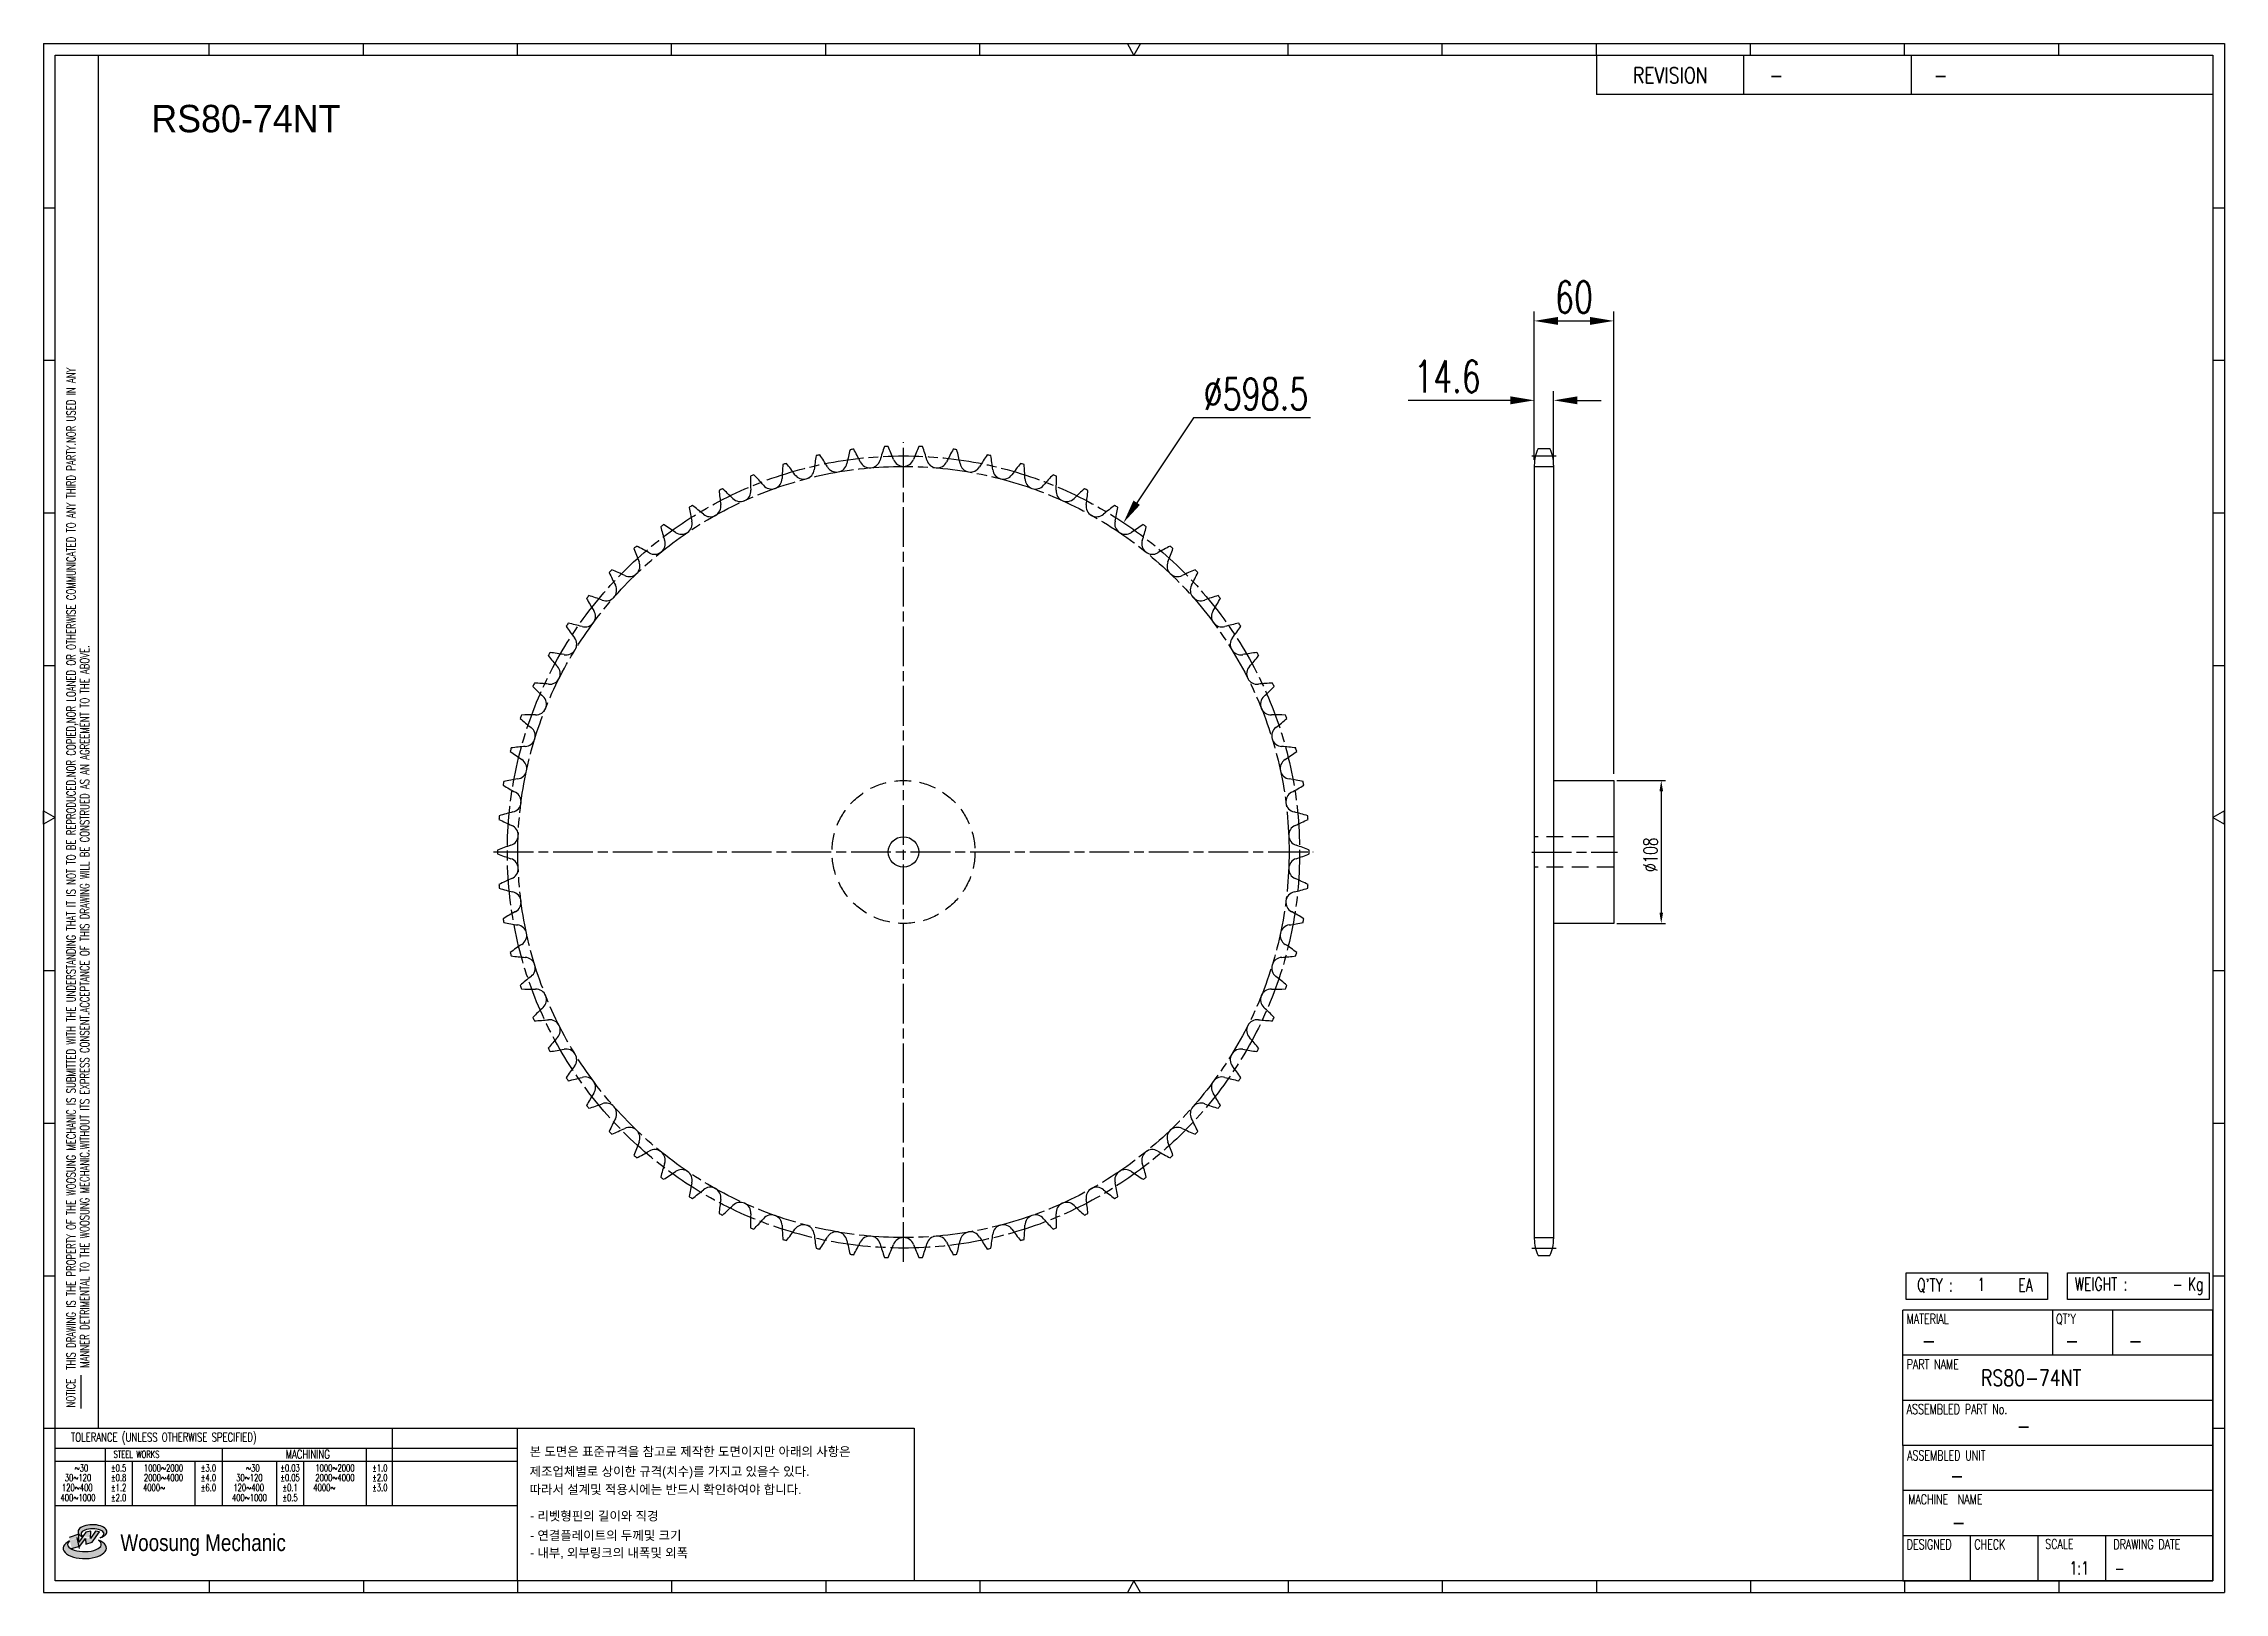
# Model space of a CAD drawing. Header units: millimetres. Extents: x 26814 to 28462, y 33 to 1203.
import ezdxf
from ezdxf.enums import TextEntityAlignment as Align

# ---------------------------------------------------------------- set-up
doc = ezdxf.new("R2010")
doc.units = ezdxf.units.MM
for name, pattern in [('AM_ISO08W050', [18, 12, -1.5, 3, -1.5]), ('AM_ISO08W050x2', [9, 6, -0.75, 1.5, -0.75]), ('HIDDEN', [9.525, 6.35, -3.175])]:
    doc.linetypes.add(name, pattern=pattern)
doc.layers.get('Defpoints').update_dxf_attribs({"color": 80})
doc.layers.add('CL2', color=4, linetype='AM_ISO08W050', lineweight=25)
for name, color, linetype in [('HL', 2, 'HIDDEN'), ('LOGO', 7, 'Continuous'), ('S-DIM', 7, 'Continuous'), ('TITLE', 7, 'Continuous')]:
    doc.layers.add(name, color=color, linetype=linetype)
doc.styles.add('HAN', font='ROMANS.shx', dxfattribs={"width": 0.7, "bigfont": 'whgtxt.shx'})
doc.styles.add('HKD_ST2', font='romans.shx', dxfattribs={"width": 0.7, "height": 4, "bigfont": '@extfont2.shx'})
doc.styles.add('HSG', font='SIMPLEX.shx', dxfattribs={"width": 0.7, "bigfont": 'HSG.shx'})
doc.styles.add('MtXpl_', font='Gulim.ttf')
doc.styles.add('SLDTEXTSTYLE4', font='arial.ttf', dxfattribs={"width": 0.8})
doc.dimstyles.new('APP23', dxfattribs={"dimscale": 4.5, "dimtxt": 2.4, "dimasz": 1.8, "dimexe": 0.7, "dimexo": 0.5, "dimgap": 0.6, "dimtad": 1, "dimtoh": 1, "dimdec": 1, "dimrnd": 0.01, "dimzin": 9, "dimdsep": 46, "dimtxsty": 'HSG', "dimcen": 0, "dimclrd": 1, "dimclre": 1, "dimclrt": 256, "dimazin": 2, "dimtp": 1, "dimtm": 1, "dimtfac": 0.5, "dimtdec": 1, "dimtix": 1, "dimtofl": 0, "dimtmove": 0, "dimatfit": 3, "dimfxl": 0, "dimtvp": 1, "dimtolj": 2, "dimlwd": -1, "dimlwe": -1, "dimarcsym": 0})
doc.dimstyles.new('APP36', dxfattribs={"dimscale": 10, "dimtxt": 2.4, "dimasz": 1.8, "dimexe": 0.7, "dimexo": 0.5, "dimgap": 0.6, "dimtad": 1, "dimtoh": 1, "dimdec": 1, "dimrnd": 0.01, "dimzin": 9, "dimdsep": 46, "dimtxsty": 'HSG', "dimcen": 0, "dimclrd": 1, "dimclre": 1, "dimclrt": 256, "dimazin": 2, "dimtp": 1, "dimtm": 1, "dimtfac": 0.5, "dimtdec": 1, "dimtofl": 0, "dimtmove": 0, "dimatfit": 3, "dimfxl": 0, "dimtvp": 1, "dimtolj": 2, "dimlwd": -1, "dimlwe": -1, "dimarcsym": 0})

# ---------------------------------------------------------------- blocks, each defined once
blk = doc.blocks.new('MASTER')
at = {"layer": 'LOGO'}
h = blk.add_hatch(color=10, dxfattribs=at)
h.paths.add_polyline_path([(1.544, 35.177), (1.554, 34.966), (1.779, 35.034), (2.054, 35.422), (1.908, 35.446), (1.728, 35.167), (1.741, 35.439), (1.547, 35.405), (1.292, 35.041), (1.295, 35.33), (0.943, 35.208), (1.03, 34.8), (1.336, 34.885)])
edge = h.paths.add_edge_path()
edge.add_ellipse((1.795, 35.421), major_axis=(-0.53, 0), ratio=0.487785, start_angle=122.36065, end_angle=403.39574)
edge.add_line((1.411, 35.244), (1.419, 35.261))
edge.add_ellipse((1.798, 35.344), major_axis=(-0.423, 0), ratio=0.444396, start_angle=131.58977, end_angle=386.19408, ccw=False)
edge = h.paths.add_edge_path()
edge.add_ellipse((1.512, 34.815), major_axis=(-0.793, 0), ratio=0.480113, start_angle=314.67633, end_angle=590.85213)
edge.add_ellipse((1.501, 34.958), major_axis=(-0.62, 0), ratio=0.43311, start_angle=331.7024, end_angle=574.42495, ccw=False)
at = {"color": 140}
for p, q in [((0, 90.118), (80.15, 90.118)), ((0, 90.118), (0, 33.191)), ((80.15, 90.118), (80.15, 33.191)), ((57.068, 89.693), (57.068, 88.246)), ((62.47, 89.693), (62.47, 88.246)), ((68.635, 89.693), (68.635, 88.246)), ((79.725, 88.246), (57.068, 88.246)), ((68.449, 43.961), (68.449, 44.936)), ((68.449, 44.936), (73.654, 44.936)), ((73.654, 44.936), (73.654, 43.961)), ((74.39, 43.961), (74.39, 44.936)), ((74.39, 44.936), (79.595, 44.936)), ((79.595, 44.936), (79.595, 43.961)), ((68.336, 38.59), (68.336, 43.563)), ((79.725, 43.563), (68.336, 43.563)), ((73.654, 43.961), (68.449, 43.961)), ((73.827, 43.563), (73.827, 41.905)), ((79.595, 43.961), (74.39, 43.961)), ((76.037, 43.563), (76.037, 41.905)), ((79.725, 38.59), (79.725, 43.563)), ((79.725, 41.905), (68.336, 41.905)), ((79.725, 40.248), (68.336, 40.248)), ((68.336, 38.59), (68.336, 33.616)), ((79.725, 38.59), (68.336, 38.59)), ((79.725, 33.616), (79.725, 38.59)), ((79.725, 36.932), (68.336, 36.932)), ((79.725, 35.274), (68.336, 35.274)), ((70.822, 33.616), (70.822, 35.274)), ((73.309, 33.616), (73.309, 35.274)), ((75.796, 33.616), (75.796, 35.274)), ((0, 33.191), (80.15, 33.191)), ((68.336, 33.616), (79.725, 33.616))]:
    blk.add_line(p, q, dxfattribs=at)
for p, q in [((6.089, 89.693), (6.089, 90.118)), ((11.753, 89.693), (11.753, 90.118)), ((17.418, 89.693), (17.418, 90.118)), ((23.082, 89.693), (23.082, 90.118)), ((28.746, 89.693), (28.746, 90.118)), ((34.411, 89.693), (34.411, 90.118)), ((45.739, 89.693), (45.739, 90.118)), ((51.404, 89.693), (51.404, 90.118)), ((57.068, 89.693), (57.068, 90.118)), ((62.732, 89.693), (62.732, 90.118)), ((68.397, 89.693), (68.397, 90.118)), ((74.061, 89.693), (74.061, 90.118)), ((0, 84.085), (0.425, 84.085)), ((79.725, 84.085), (80.15, 84.085)), ((0, 78.478), (0.425, 78.478)), ((79.725, 78.478), (80.15, 78.478)), ((0, 72.87), (0.425, 72.87)), ((79.725, 72.87), (80.15, 72.87)), ((0, 67.262), (0.425, 67.262)), ((79.725, 67.262), (80.15, 67.262)), ((0, 56.047), (0.425, 56.047)), ((79.725, 56.047), (80.15, 56.047)), ((0, 50.439), (0.425, 50.439)), ((79.725, 50.439), (80.15, 50.439)), ((0, 44.832), (0.425, 44.832)), ((79.725, 44.832), (80.15, 44.832)), ((1.377, 39.947), (1.377, 41.174)), ((0, 39.224), (0.425, 39.224)), ((79.725, 39.224), (80.15, 39.224)), ((6.089, 33.616), (6.089, 33.191)), ((11.753, 33.616), (11.753, 33.191)), ((17.418, 33.616), (17.418, 33.191)), ((23.082, 33.616), (23.082, 33.191)), ((28.746, 33.616), (28.746, 33.191)), ((34.411, 33.616), (34.411, 33.191)), ((45.739, 33.616), (45.739, 33.191)), ((51.404, 33.616), (51.404, 33.191)), ((57.068, 33.616), (57.068, 33.191)), ((62.732, 33.616), (62.732, 33.191)), ((68.397, 33.616), (68.397, 33.191)), ((74.061, 33.616), (74.061, 33.191))]:
    blk.add_line(p, q)
at = {"color": 2}
for p, q in [((2.017, 39.224), (2.017, 89.693)), ((0.425, 39.224), (17.418, 39.224)), ((0.425, 38.487), (17.418, 38.487)), ((2.257, 38.487), (2.257, 36.382)), ((6.557, 38.5), (6.557, 36.382)), ((11.857, 38.487), (11.857, 36.382)), ((12.816, 39.224), (12.816, 36.382)), ((17.418, 33.616), (17.418, 39.224)), ((0.425, 38.012), (17.418, 38.012)), ((3.257, 38.012), (3.257, 36.382)), ((5.557, 38.012), (5.557, 36.382)), ((8.557, 38.012), (8.557, 36.382)), ((9.557, 38.026), (9.557, 36.382)), ((0.425, 36.382), (17.418, 36.382))]:
    blk.add_line(p, q, dxfattribs=at)
for points in [[(40.075, 89.693), (39.83, 90.118), (40.32, 90.118)], [(0.425, 61.679), (0, 61.433), (0, 61.924)], [(79.725, 61.679), (80.15, 61.433), (80.15, 61.924)], [(40.075, 33.616), (39.83, 33.191), (40.32, 33.191)]]:
    blk.add_lwpolyline(points, close=True)
at = {"color": 140}
blk.add_lwpolyline([(0.425, 89.693), (79.725, 89.693), (79.725, 33.616), (0.425, 33.616)], close=True, dxfattribs=at)
at = {"layer": 'LOGO'}
for p, q in [((1.295, 35.33), (0.943, 35.208)), ((1.547, 35.405), (1.292, 35.041)), ((1.292, 35.041), (1.295, 35.33)), ((1.741, 35.439), (1.547, 35.405)), ((1.908, 35.446), (1.728, 35.167)), ((1.728, 35.167), (1.741, 35.439)), ((1.779, 35.034), (2.054, 35.422)), ((2.054, 35.422), (1.908, 35.446)), ((1.03, 34.8), (1.336, 34.885)), ((1.224, 35.208), (1.311, 34.8)), ((1.224, 35.208), (1.224, 35.208)), ((1.336, 34.885), (1.544, 35.177)), ((1.419, 35.261), (1.411, 35.244)), ((1.544, 35.177), (1.554, 34.966)), ((1.554, 34.966), (1.779, 35.034))]:
    blk.add_line(p, q, dxfattribs=at)
for centre, major_axis, ratio, start_param, end_param in [((1.795, 35.421), (-0.53, 0), 0.487785, 2.135596, 7.040584), ((1.798, 35.344), (-0.423, 0), 0.444396, 2.296675, 6.740358), ((1.512, 34.815), (-0.793, 0), 0.480113, 5.492138, 10.312315), ((1.501, 34.958), (-0.62, 0), 0.43311, 5.789299, 10.025607)]:
    blk.add_ellipse(centre, major_axis=major_axis, ratio=ratio, start_param=start_param, end_param=end_param, dxfattribs=at)
for s, height, style, width, p in [('REVISION', 0.5806, 'HAN', 0.8, (58.415, 88.664)), ('-', 0.581, 'HAN', 0.8, (63.426, 88.664)), ('-', 0.581, 'HAN', 0.8, (69.468, 88.664)), ("Q'TY : ", 0.4746, 'HKD_ST2', 0.7, (68.857, 44.253)), ('1', 0.475, 'HKD_ST2', 0.7, (71.071, 44.275)), ('EA', 0.4746, 'HKD_ST2', 0.7, (72.578, 44.253)), ('WEIGHT : ', 0.4746, 'HKD_ST2', 0.7, (74.65, 44.286)), ('Kg', 0.4746, 'HKD_ST2', 0.7, (78.807, 44.286)), ('-', 0.581, 'HAN', 0.8, (69.029, 42.157)), ('-', 0.581, 'HAN', 0.8, (74.289, 42.157)), ('-', 0.581, 'HAN', 0.8, (76.623, 42.157)), ('-', 0.581, 'HAN', 0.8, (72.515, 39.013)), ('-', 0.581, 'HAN', 0.8, (70.067, 37.189)), ('-', 0.581, 'HAN', 0.8, (70.126, 35.48)), ('1:1', 0.4746, 'HKD_ST2', 0.7, (74.458, 33.848)), ('-', 0.475, 'HKD_ST2', 0.7, (76.112, 33.837))]:
    blk.add_text(s, height=height, dxfattribs=dict(style=style, width=width)).set_placement(p)
at = {"color": 6, "style": 'HKD_ST2', "width": 0.7}
for s, p in [(' THIS DRAWING IS THE PROPERTY OF THE WOOSUNG MECHANIC IS SUBMITTED WITH THE UNDERSTANDING THAT IT IS NOT TO BE REPRODUCED.NOR COPIED,NOR LOANED OR OTHERWISE COMMUNICATED TO ANY THIRD PARTY.NOR USED IN ANY', (1.173, 41.217)), ('MANNER DETRIMENTAL TO THE WOOSUNG MECHANIC.WITHOUT ITS EXPRESS CONSENT.ACCEPTANCE OF THIS DRAWING WILL BE CONSTRUED AS AN AGREEMENT TO THE ABOVE.', (1.672, 41.447))]:
    blk.add_text(s, height=0.326266, rotation=90, dxfattribs=at).set_placement(p)
at = {"style": 'HKD_ST2', "width": 0.7}
blk.add_text('-', height=0.475, dxfattribs=at).set_placement((78.613, 44.286), align=Align.RIGHT)
at = {"color": 254, "style": 'HKD_ST2', "width": 0.7}
for s, height, p in [('MATERIAL', 0.3651, (68.474, 43.425)), ("QT'Y", 0.3651, (73.965, 43.425)), ('PART NAME', 0.3651, (68.474, 41.756)), ('ASSEMBLED PART No.', 0.36511, (68.474, 40.109)), ('ASSEMBLED UNIT', 0.36511, (68.49, 38.408)), ('MACHINE  NAME', 0.36511, (68.532, 36.794)), ('DESIGNED', 0.3651, (68.474, 35.136)), ('CHECK', 0.3651, (70.961, 35.136)), ('SCALE', 0.3651, (73.566, 35.153)), ('DRAWING DATE', 0.36511, (76.071, 35.141))]:
    blk.add_text(s, height=height, dxfattribs=at).set_placement(p, align=Align.TOP_LEFT)
at = {"style": 'HKD_ST2', "width": 0.7}
blk.add_text('NOTICE', height=0.3263, rotation=90, dxfattribs=at).set_placement((1.163, 39.988))
blk.add_text('TOLERANCE (UNLESS OTHERWISE SPECIFIED)', height=0.32627, dxfattribs=at).set_placement((4.417, 38.896), align=Align.MIDDLE_CENTER)
at = {"color": 4, "style": 'HKD_ST2', "width": 0.7}
for s, height, p in [('%%12630', 0.261, (1.389, 37.762)), ('1000%%1262000', 0.26101, (4.407, 37.762)), ('%%12630', 0.261, (7.689, 37.762)), ('1000%%1262000', 0.26101, (10.707, 37.762)), ('120%%126400', 0.26101, (1.237, 37.045)), ('30%%126120', 0.261, (1.263, 37.411)), ('4000%%126', 0.261, (4.061, 37.045)), ('2000%%1264000', 0.26101, (4.407, 37.411)), ('120%%126400', 0.26101, (7.537, 37.045)), ('30%%126120', 0.261, (7.563, 37.411)), ('4000%%126', 0.261, (10.321, 37.045)), ('2000%%1264000', 0.26101, (10.707, 37.411)), ('400%%1261000', 0.26101, (1.263, 36.67)), ('400%%1261000', 0.26101, (7.563, 36.67))]:
    blk.add_text(s, height=height, dxfattribs=at).set_placement(p, align=Align.MIDDLE_CENTER)
for s, height, p in [('%%P0.5', 0.261, (2.757, 37.762)), ('STEEL WORKS', 0.26101, (3.416, 38.268)), ('%%P3.0', 0.261, (6.057, 37.762)), ('%%P0.03', 0.261, (9.057, 37.762)), ('MACHINING', 0.3263, (9.707, 38.27)), ('%%P1.0', 0.261, (12.357, 37.762)), ('%%P0.8', 0.261, (2.757, 37.411)), ('%%P1.2', 0.261, (2.757, 37.045)), ('%%P4.0', 0.261, (6.057, 37.411)), ('%%P6.0', 0.261, (6.057, 37.045)), ('%%P0.05', 0.261, (9.057, 37.411)), ('%%P0.1', 0.261, (9.057, 37.045)), ('%%P2.0', 0.261, (12.357, 37.411)), ('%%P3.0', 0.261, (12.357, 37.045)), ('%%P2.0', 0.261, (2.757, 36.67)), ('%%P0.5', 0.261, (9.057, 36.67))]:
    blk.add_text(s, height=height, dxfattribs=at).set_placement(p, align=Align.MIDDLE)
at = {"color": 1, "style": 'SLDTEXTSTYLE4', "width": 0.8}
blk.add_text('Woosung Mechanic', height=0.61957, dxfattribs=at).set_placement((2.822, 34.711))
blk = doc.blocks.new('*D3')
at = {"layer": 'Defpoints', "color": 0, "transparency": 16777216}
for p in [(27954.9, 933.2), (27940.3, 883.3), (27954.9, 883.3)]:
    blk.add_point(p, dxfattribs=at)
at = {"layer": 'S-DIM', "color": 1, "transparency": 16777216}
for p, q in [((27940.3, 888.3), (27940.3, 940.2)), ((27954.9, 888.3), (27954.9, 940.2)), ((27922.3, 933.2), (27845.1, 933.2)), ((27972.9, 933.2), (27990.9, 933.2))]:
    blk.add_line(p, q, dxfattribs=at)
for points in [[(27922.3, 936.2), (27922.3, 930.2), (27940.3, 933.2)], [(27972.9, 936.2), (27972.9, 930.2), (27954.9, 933.2)]]:
    blk.add_solid(points, dxfattribs=at)
at = {"layer": 'S-DIM', "transparency": 16777216, "insert": (27874.7, 951.2), "char_height": 24, "attachment_point": 5, "style": 'HSG'}
blk.add_mtext('\\A2;14.6', dxfattribs=at)
blk = doc.blocks.new('*D4')
at = {"layer": 'Defpoints', "color": 0, "transparency": 16777216}
for p in [(28000.3, 993.2), (27940.3, 883.3), (28000.3, 646)]:
    blk.add_point(p, dxfattribs=at)
at = {"layer": 'S-DIM', "color": 1, "transparency": 16777216}
for p, q in [((27940.3, 888.3), (27940.3, 1000.2)), ((27958.3, 993.2), (27982.3, 993.2)), ((28000.3, 651), (28000.3, 1000.2))]:
    blk.add_line(p, q, dxfattribs=at)
for points in [[(27958.3, 996.2), (27958.3, 990.2), (27940.3, 993.2)], [(27982.3, 996.2), (27982.3, 990.2), (28000.3, 993.2)]]:
    blk.add_solid(points, dxfattribs=at)
at = {"layer": 'S-DIM', "transparency": 16777216, "insert": (27970.3, 1011.2), "char_height": 24, "attachment_point": 5, "style": 'HSG'}
blk.add_mtext('\\A2;60', dxfattribs=at)
blk = doc.blocks.new('*D5')
at = {"layer": 'Defpoints', "color": 0, "transparency": 16777216}
for p in [(27630, 840.8), (27297.6, 343.2)]:
    blk.add_point(p, dxfattribs=at)
at = {"layer": 'S-DIM', "color": 1, "transparency": 16777216}
for p, q in [((27682.8, 920), (27640, 855.8)), ((27771.2, 920), (27682.8, 920))]:
    blk.add_line(p, q, dxfattribs=at)
blk.add_solid([(27637.5, 857.5), (27642.4, 854.2), (27630, 840.8)], dxfattribs=at)
at = {"layer": 'S-DIM', "transparency": 16777216, "insert": (27730, 938), "char_height": 24, "attachment_point": 5, "style": 'HSG'}
blk.add_mtext('\\A2;∅598.5', dxfattribs=at)
blk = doc.blocks.new('*D2')
at = {"layer": 'Defpoints', "color": 0, "transparency": 16777216}
for p in [(28000.3, 646), (28000.3, 538), (28036.2, 538)]:
    blk.add_point(p, dxfattribs=at)
at = {"layer": 'S-DIM', "color": 1, "transparency": 16777216}
for p, q in [((28002.6, 646), (28039.4, 646)), ((28036.2, 637.9), (28036.2, 546.1)), ((28002.6, 538), (28039.4, 538))]:
    blk.add_line(p, q, dxfattribs=at)
for points in [[(28034.9, 637.9), (28037.6, 637.9), (28036.2, 646)], [(28034.9, 546.1), (28037.6, 546.1), (28036.2, 538)]]:
    blk.add_solid(points, dxfattribs=at)
at = {"layer": 'S-DIM', "transparency": 16777216, "insert": (28028.1, 589.9), "char_height": 10.8, "attachment_point": 5, "rotation": 90, "style": 'HSG'}
blk.add_mtext('\\A2;%%c108', dxfattribs=at)

msp = doc.modelspace()

# ---------------------------------------------------------------- linework, layer by layer
for p, q in [((27943.14, 896.85), (27952.14, 896.85)), ((27940.34, 884.15), (27940.34, 299.77)), ((27954.94, 884.15), (27954.94, 299.77)), ((27954.94, 645.96), (28000.34, 645.96)), ((28000.34, 645.96), (28000.34, 537.96)), ((28000.34, 537.96), (27954.94, 537.96)), ((27943.14, 287.07), (27952.14, 287.07))]:
    msp.add_line(p, q)
at = {"color": 140}
msp.add_lwpolyline([(27172.21, 156.61), (27471.89, 156.61), (27471.89, 41.35), (27172.21, 41.35)], close=True, dxfattribs=at)
msp.add_circle((27463.77, 592), 11.5)
for centre, radius, start, end in [((27540.35, 865.65), 144.83, 169.75102, 173.98649), ((27463.77, 592), 306.59, 101.90579, 102.41853), ((27281.27, 809.81), 144.83, 30.33784, 34.57331), ((27563.28, 858.17), 144.83, 164.88615, 169.12162), ((27463.77, 592), 306.59, 97.04092, 97.55367), ((27300.4, 824.5), 144.83, 25.47297, 29.70844), ((27585.5, 848.77), 144.83, 160.02129, 164.25676), ((27463.77, 592), 306.59, 92.17606, 92.6888), ((27320.7, 837.52), 144.83, 20.60811, 24.84358), ((27606.83, 837.52), 144.83, 155.15642, 159.39189), ((27463.77, 592), 306.59, 87.3112, 87.82394), ((27342.04, 848.77), 144.83, 15.74324, 19.97871), ((27627.14, 824.5), 144.83, 150.29156, 154.52703), ((27463.77, 592), 306.59, 82.44633, 82.95908), ((27364.26, 858.17), 144.83, 10.87838, 15.11385), ((27646.27, 809.81), 144.83, 145.42669, 149.66216), ((27463.77, 592), 306.59, 77.58147, 78.09421), ((27387.19, 865.65), 144.83, 6.01351, 10.24898), ((27970.54, 884.15), 30.2, 155.13196, 180), ((27924.74, 884.15), 30.2, 0, 24.86804), ((27463.77, 592), 306.59, 111.63552, 112.14826), ((27493, 874.65), 144.83, 179.48075, 183.71622), ((27247.08, 775.83), 144.83, 40.06757, 44.30304), ((27364.05, 874.22), 8.02, 220.06757, 358.85135), ((27516.87, 871.16), 144.83, 174.61588, 178.85135), ((27463.77, 592), 306.59, 106.77065, 107.2834), ((27263.46, 793.55), 144.83, 35.2027, 39.43817), ((27388.35, 881.66), 8.02, 215.2027, 353.98649), ((27413.18, 887.01), 8.02, 210.33784, 349.12162), ((27438.39, 890.24), 8.02, 205.47297, 344.25676), ((27463.77, 891.32), 8.02, 200.60811, 339.39189), ((27489.15, 890.24), 8.02, 195.74324, 334.52703), ((27514.35, 887.01), 8.02, 190.87838, 329.66216), ((27539.19, 881.66), 8.02, 186.01351, 324.7973), ((27664.08, 793.55), 144.83, 140.56183, 144.7973), ((27463.77, 592), 306.59, 72.7166, 73.22935), ((27410.67, 871.16), 144.83, 1.14865, 5.38412), ((27563.48, 874.22), 8.02, 181.14865, 319.93243), ((27680.45, 775.83), 144.83, 135.69696, 139.93243), ((27463.77, 592), 306.59, 67.85174, 68.36448), ((27434.53, 874.65), 144.83, 356.28378, 0.51925), ((27463.77, 592), 306.59, 116.50038, 117.01313), ((27468.93, 876.11), 144.83, 184.34561, 188.58108), ((27232.27, 756.8), 144.83, 44.93243, 49.1679), ((27340.48, 864.75), 8.02, 224.93243, 3.71622), ((27587.06, 864.75), 8.02, 176.28378, 315.06757), ((27695.26, 756.8), 144.83, 130.8321, 135.06757), ((27463.77, 592), 306.59, 62.98687, 63.49962), ((27458.61, 876.11), 144.83, 351.41892, 355.65439), ((27296.16, 839.99), 8.02, 234.66216, 13.44595), ((27463.77, 592), 306.59, 121.36525, 121.87799), ((27444.81, 875.53), 144.83, 189.21048, 193.44595), ((27219.13, 736.57), 144.83, 49.7973, 54.03276), ((27317.79, 853.31), 8.02, 229.7973, 8.58108), ((27609.74, 853.31), 8.02, 171.41892, 310.2027), ((27708.4, 736.57), 144.83, 125.96724, 130.2027), ((27463.77, 592), 306.59, 58.12201, 58.63475), ((27631.38, 839.99), 8.02, 166.55405, 305.33784), ((27482.72, 875.53), 144.83, 346.55405, 350.78952), ((27275.73, 824.88), 8.02, 239.52703, 18.31081), ((27463.77, 592), 306.59, 126.23011, 126.74286), ((27420.84, 872.9), 144.83, 194.07534, 198.31081), ((27207.75, 715.3), 144.83, 54.66216, 58.89763), ((27719.78, 715.3), 144.83, 121.10237, 125.33784), ((27651.81, 824.88), 8.02, 161.68919, 300.47297), ((27506.7, 872.9), 144.83, 341.68919, 345.92466), ((27463.77, 592), 306.59, 53.25714, 53.76989), ((27256.66, 808.09), 8.02, 244.39189, 23.17568), ((27463.77, 592), 306.59, 131.09498, 131.60772), ((27397.17, 868.25), 144.83, 198.94021, 203.17568), ((27198.22, 693.15), 144.83, 59.52703, 63.76249), ((27729.32, 693.15), 144.83, 116.23751, 120.47297), ((27670.88, 808.09), 8.02, 156.82432, 295.60811), ((27530.37, 868.25), 144.83, 336.82432, 341.05979), ((27463.77, 592), 306.59, 48.39228, 48.90502), ((27239.08, 789.75), 8.02, 249.25676, 28.04054), ((27463.77, 592), 306.59, 135.95984, 136.47259), ((27373.98, 861.6), 144.83, 203.80507, 208.04054), ((27190.6, 670.26), 144.83, 64.39189, 68.62736), ((27736.94, 670.26), 144.83, 111.37264, 115.60811), ((27688.46, 789.75), 8.02, 151.95946, 290.74324), ((27553.55, 861.6), 144.83, 331.95946, 336.19493), ((27463.77, 592), 306.59, 43.52741, 44.04016), ((27223.12, 769.98), 8.02, 254.12162, 32.90541), ((27463.77, 592), 306.59, 140.82471, 141.33745), ((27351.44, 853.02), 144.83, 208.66994, 212.90541), ((27184.95, 646.81), 144.83, 69.25676, 73.49222), ((27742.59, 646.81), 144.83, 106.50778, 110.74324), ((27704.42, 769.98), 8.02, 147.09459, 285.87838), ((27576.1, 853.02), 144.83, 327.09459, 331.33006), ((27463.77, 592), 306.59, 38.66255, 39.17529), ((27463.77, 592), 306.59, 145.68957, 146.20232), ((27329.71, 842.55), 144.83, 213.5348, 217.77027), ((27181.3, 622.97), 144.83, 74.12162, 78.35709), ((27746.24, 622.97), 144.83, 101.64291, 105.87838), ((27597.83, 842.55), 144.83, 322.22973, 326.4652), ((27463.77, 592), 306.59, 33.79768, 34.31043), ((27463.77, 592), 306.59, 150.55444, 151.06718), ((27179.69, 598.9), 144.83, 78.98649, 83.22195), ((27208.89, 748.93), 8.02, 258.98649, 37.77027), ((27718.65, 748.93), 8.02, 142.22973, 281.01351), ((27747.85, 598.9), 144.83, 96.77805, 101.01351), ((27463.77, 592), 306.59, 28.93282, 29.44556), ((27308.95, 830.28), 144.83, 218.39967, 222.63514), ((27196.5, 726.75), 8.02, 263.85135, 42.63514), ((27731.04, 726.75), 8.02, 137.36486, 276.14865), ((27618.59, 830.28), 144.83, 317.36486, 321.60033), ((27463.77, 592), 306.59, 155.4193, 155.93205), ((27289.3, 816.29), 144.83, 223.26453, 227.5), ((27180.13, 574.79), 144.83, 83.85135, 88.08682), ((27186.04, 703.6), 8.02, 268.71622, 47.5), ((27747.41, 574.79), 144.83, 91.91318, 96.14865), ((27741.5, 703.6), 8.02, 132.5, 271.28378), ((27638.24, 816.29), 144.83, 312.5, 316.73547), ((27463.77, 592), 306.59, 24.06795, 24.5807), ((27463.77, 592), 306.59, 160.28417, 160.79691), ((27270.9, 800.69), 144.83, 228.1294, 232.36486), ((27182.61, 550.8), 144.83, 88.71622, 92.95168), ((27744.93, 550.8), 144.83, 87.04832, 91.28378), ((27656.63, 800.69), 144.83, 307.63514, 311.8706), ((27463.77, 592), 306.59, 19.20309, 19.71583), ((27177.57, 679.65), 8.02, 273.58108, 52.36486), ((27749.97, 679.65), 8.02, 127.63514, 266.41892), ((27463.77, 592), 306.59, 165.14903, 165.66178), ((27253.9, 783.58), 144.83, 232.99426, 237.22973), ((27187.12, 527.1), 144.83, 93.58108, 97.81655), ((27171.17, 655.06), 8.02, 278.44595, 57.22973), ((27756.37, 655.06), 8.02, 122.77027, 261.55405), ((27740.42, 527.1), 144.83, 82.18345, 86.41892), ((27673.64, 783.58), 144.83, 302.77027, 307.00574), ((27463.77, 592), 306.59, 14.33822, 14.85097), ((27463.77, 592), 306.59, 170.0139, 170.52664), ((27193.62, 503.87), 144.83, 98.44595, 102.68141), ((27733.92, 503.87), 144.83, 77.31859, 81.55405), ((27463.77, 592), 306.59, 9.47336, 9.9861), ((27238.41, 765.09), 144.83, 237.85913, 242.09459), ((27166.88, 630.02), 8.02, 283.31081, 62.09459), ((27760.66, 630.02), 8.02, 117.90541, 256.68919), ((27689.13, 765.09), 144.83, 297.90541, 302.14087), ((27463.77, 592), 306.59, 174.87876, 175.39151), ((27224.54, 745.36), 144.83, 242.72399, 246.95946), ((27202.07, 481.28), 144.83, 103.31081, 107.54628), ((27164.72, 604.7), 8.02, 288.17568, 66.95946), ((27762.82, 604.7), 8.02, 113.04054, 251.82432), ((27725.47, 481.28), 144.83, 72.45372, 76.68919), ((27703, 745.36), 144.83, 293.04054, 297.27601), ((27463.77, 592), 306.59, 4.60849, 5.12124), ((27212.4, 459.48), 144.83, 108.17568, 112.41114), ((27463.77, 592), 306.59, 179.74363, 180.25637), ((27715.14, 459.48), 144.83, 67.58886, 71.82432), ((27463.77, 592), 306.59, 359.74363, 0.25637), ((27212.4, 724.52), 144.83, 247.58886, 251.82432), ((27164.72, 579.3), 8.02, 293.04054, 71.82432), ((27762.82, 579.3), 8.02, 108.17568, 246.95946), ((27715.14, 724.52), 144.83, 288.17568, 292.41114), ((27224.54, 438.64), 144.83, 113.04054, 117.27601), ((27463.77, 592), 306.59, 184.60849, 185.12124), ((27202.07, 702.72), 144.83, 252.45372, 256.68919), ((27166.88, 553.98), 8.02, 297.90541, 76.68919), ((27760.66, 553.98), 8.02, 103.31081, 242.09459), ((27725.47, 702.72), 144.83, 283.31081, 287.54628), ((27703, 438.64), 144.83, 62.72399, 66.95946), ((27463.77, 592), 306.59, 354.87876, 355.39151), ((27238.41, 418.91), 144.83, 117.90541, 122.14087), ((27689.13, 418.91), 144.83, 57.85913, 62.09459), ((27463.77, 592), 306.59, 189.47336, 189.9861), ((27193.62, 680.13), 144.83, 257.31859, 261.55405), ((27171.17, 528.94), 8.02, 302.77027, 81.55405), ((27756.37, 528.94), 8.02, 98.44595, 237.22973), ((27733.92, 680.13), 144.83, 278.44595, 282.68141), ((27463.77, 592), 306.59, 350.0139, 350.52664), ((27253.9, 400.42), 144.83, 122.77027, 127.00574), ((27463.77, 592), 306.59, 194.33822, 194.85097), ((27187.12, 656.9), 144.83, 262.18345, 266.41892), ((27177.57, 504.35), 8.02, 307.63514, 86.41892), ((27749.97, 504.35), 8.02, 93.58108, 232.36486), ((27740.42, 656.9), 144.83, 273.58108, 277.81655), ((27673.64, 400.42), 144.83, 52.99426, 57.22973), ((27463.77, 592), 306.59, 345.14903, 345.66178), ((27270.9, 383.31), 144.83, 127.63514, 131.8706), ((27656.63, 383.31), 144.83, 48.1294, 52.36486), ((27463.77, 592), 306.59, 199.20309, 199.71583), ((27182.61, 633.2), 144.83, 267.04832, 271.28378), ((27186.04, 480.4), 8.02, 312.5, 91.28378), ((27741.5, 480.4), 8.02, 88.71622, 227.5), ((27744.93, 633.2), 144.83, 268.71622, 272.95168), ((27463.77, 592), 306.59, 340.28417, 340.79691), ((27289.3, 367.71), 144.83, 132.5, 136.73547), ((27463.77, 592), 306.59, 204.06795, 204.5807), ((27180.13, 609.21), 144.83, 271.91318, 276.14865), ((27196.5, 457.25), 8.02, 317.36486, 96.14865), ((27731.04, 457.25), 8.02, 83.85135, 222.63514), ((27747.41, 609.21), 144.83, 263.85135, 268.08682), ((27638.24, 367.71), 144.83, 43.26453, 47.5), ((27463.77, 592), 306.59, 335.4193, 335.93205), ((27308.95, 353.72), 144.83, 137.36486, 141.60033), ((27618.59, 353.72), 144.83, 38.39967, 42.63514), ((27463.77, 592), 306.59, 208.93282, 209.44556), ((27179.69, 585.1), 144.83, 276.77805, 281.01351), ((27208.89, 435.07), 8.02, 322.22973, 101.01351), ((27329.71, 341.45), 144.83, 142.22973, 146.4652), ((27718.65, 435.07), 8.02, 78.98649, 217.77027), ((27597.83, 341.45), 144.83, 33.5348, 37.77027), ((27747.85, 585.1), 144.83, 258.98649, 263.22195), ((27463.77, 592), 306.59, 330.55444, 331.06718), ((27463.77, 592), 306.59, 213.79768, 214.31043), ((27181.3, 561.03), 144.83, 281.64291, 285.87838), ((27223.12, 414.02), 8.02, 327.09459, 105.87838), ((27704.42, 414.02), 8.02, 74.12162, 212.90541), ((27746.24, 561.03), 144.83, 254.12162, 258.35709), ((27463.77, 592), 306.59, 325.68957, 326.20232), ((27351.44, 330.98), 144.83, 147.09459, 151.33006), ((27463.77, 592), 306.59, 218.66255, 219.17529), ((27184.95, 537.19), 144.83, 286.50778, 290.74324), ((27239.08, 394.25), 8.02, 331.95946, 110.74324), ((27688.46, 394.25), 8.02, 69.25676, 208.04054), ((27742.59, 537.19), 144.83, 249.25676, 253.49222), ((27576.1, 330.98), 144.83, 28.66994, 32.90541), ((27463.77, 592), 306.59, 320.82471, 321.33745), ((27373.98, 322.4), 144.83, 151.95946, 156.19493), ((27463.77, 592), 306.59, 223.52741, 224.04016), ((27190.6, 513.74), 144.83, 291.37264, 295.60811), ((27256.66, 375.91), 8.02, 336.82432, 115.60811), ((27670.88, 375.91), 8.02, 64.39189, 203.17568), ((27736.94, 513.74), 144.83, 244.39189, 248.62736), ((27553.55, 322.4), 144.83, 23.80507, 28.04054), ((27463.77, 592), 306.59, 315.95984, 316.47259), ((27397.17, 315.75), 144.83, 156.82432, 161.05979), ((27463.77, 592), 306.59, 228.39228, 228.90502), ((27198.22, 490.85), 144.83, 296.23751, 300.47297), ((27275.73, 359.12), 8.02, 341.68919, 120.47297), ((27651.81, 359.12), 8.02, 59.52703, 198.31081), ((27729.32, 490.85), 144.83, 239.52703, 243.76249), ((27530.37, 315.75), 144.83, 18.94021, 23.17568), ((27463.77, 592), 306.59, 311.09498, 311.60772), ((27420.84, 311.1), 144.83, 161.68919, 165.92466), ((27463.77, 592), 306.59, 233.25714, 233.76989), ((27207.75, 468.7), 144.83, 301.10237, 305.33784), ((27296.16, 344.01), 8.02, 346.55405, 125.33784), ((27631.38, 344.01), 8.02, 54.66216, 193.44595), ((27719.78, 468.7), 144.83, 234.66216, 238.89763), ((27506.7, 311.1), 144.83, 14.07534, 18.31081), ((27463.77, 592), 306.59, 306.23011, 306.74286), ((27444.81, 308.47), 144.83, 166.55405, 170.78952), ((27463.77, 592), 306.59, 238.12201, 238.63475), ((27219.13, 447.43), 144.83, 305.96724, 310.2027), ((27317.79, 330.69), 8.02, 351.41892, 130.2027), ((27468.93, 307.89), 144.83, 171.41892, 175.65439), ((27609.74, 330.69), 8.02, 49.7973, 188.58108), ((27458.61, 307.89), 144.83, 4.34561, 8.58108), ((27708.4, 447.43), 144.83, 229.7973, 234.03276), ((27463.77, 592), 306.59, 301.36525, 301.87799), ((27482.72, 308.47), 144.83, 9.21048, 13.44595), ((27463.77, 592), 306.59, 242.98687, 243.49962), ((27232.27, 427.2), 144.83, 310.8321, 315.06757), ((27340.48, 319.25), 8.02, 356.28378, 135.06757), ((27493, 309.35), 144.83, 176.28378, 180.51925), ((27247.08, 408.17), 144.83, 315.69696, 319.93243), ((27364.05, 309.78), 8.02, 1.14865, 139.93243), ((27563.48, 309.78), 8.02, 40.06757, 178.85135), ((27680.45, 408.17), 144.83, 220.06757, 224.30304), ((27587.06, 319.25), 8.02, 44.93243, 183.71622), ((27434.53, 309.35), 144.83, 359.48075, 3.71622), ((27695.26, 427.2), 144.83, 224.93243, 229.1679), ((27463.77, 592), 306.59, 296.50038, 297.01313), ((27463.77, 592), 306.59, 247.85174, 248.36448), ((27516.87, 312.84), 144.83, 181.14865, 185.38412), ((27463.77, 592), 306.59, 252.7166, 253.22935), ((27263.46, 390.45), 144.83, 320.56183, 324.7973), ((27388.35, 302.34), 8.02, 6.01351, 144.7973), ((27540.35, 318.35), 144.83, 186.01351, 190.24898), ((27281.27, 374.19), 144.83, 325.42669, 329.66216), ((27413.18, 296.99), 8.02, 10.87838, 149.66216), ((27563.28, 325.83), 144.83, 190.87838, 195.11385), ((27300.4, 359.5), 144.83, 330.29156, 334.52703), ((27438.39, 293.76), 8.02, 15.74324, 154.52703), ((27463.77, 292.68), 8.02, 20.60811, 159.39189), ((27489.15, 293.76), 8.02, 25.47297, 164.25676), ((27627.14, 359.5), 144.83, 205.47297, 209.70844), ((27364.26, 325.83), 144.83, 344.88615, 349.12162), ((27514.35, 296.99), 8.02, 30.33784, 169.12162), ((27646.27, 374.19), 144.83, 210.33784, 214.57331), ((27387.19, 318.35), 144.83, 349.75102, 353.98649), ((27539.19, 302.34), 8.02, 35.2027, 173.98649), ((27664.08, 390.45), 144.83, 215.2027, 219.43817), ((27463.77, 592), 306.59, 286.77065, 287.2834), ((27410.67, 312.84), 144.83, 354.61588, 358.85135), ((27463.77, 592), 306.59, 291.63552, 292.14826), ((27970.54, 299.77), 30.2, 180, 204.86804), ((27924.74, 299.77), 30.2, 335.13196, 0), ((27463.77, 592), 306.59, 257.58147, 258.09421), ((27463.77, 592), 306.59, 262.44633, 262.95908), ((27585.5, 335.23), 144.83, 195.74324, 199.97871), ((27463.77, 592), 306.59, 267.3112, 267.82394), ((27320.7, 346.48), 144.83, 335.15642, 339.39189), ((27606.83, 346.48), 144.83, 200.60811, 204.84358), ((27463.77, 592), 306.59, 272.17606, 272.6888), ((27342.04, 335.23), 144.83, 340.02129, 344.25676), ((27463.77, 592), 306.59, 277.04092, 277.55367), ((27463.77, 592), 306.59, 281.90579, 282.41853)]:
    msp.add_arc(centre, radius, start, end)
at = {"layer": 'CL2', "linetype": 'AM_ISO08W050x2', "ltscale": 5}
for p, q in [((27463.77, 282.41), (27463.77, 901.59)), ((27938.4, 891.24), (27956.88, 891.24)), ((27940.34, 883.3), (27954.94, 883.3)), ((27154.18, 592), (27773.36, 592)), ((27938.4, 591.96), (28003.15, 591.96)), ((27940.34, 300.62), (27954.94, 300.62)), ((27938.4, 292.68), (27956.88, 292.68))]:
    msp.add_line(p, q, dxfattribs=at)
for radius in [299.24, 291.3]:
    msp.add_circle((27463.77, 592), radius, dxfattribs=at)
at = {"layer": 'HL', "linetype": 'HIDDEN', "ltscale": 2}
for p, q in [((28000.34, 603.46), (27940.34, 603.46)), ((28000.34, 580.46), (27940.34, 580.46))]:
    msp.add_line(p, q, dxfattribs=at)
at = {"layer": 'HL', "ltscale": 2}
msp.add_circle((27463.77, 592), 54, dxfattribs=at)

# ---------------------------------------------------------------- block references
at = {"color": 140, "xscale": 20.55434503429597, "yscale": 20.55434503429597, "zscale": 20.55434503429597}
msp.add_blockref('MASTER', (26814.2, -649.61), dxfattribs=at)

# ---------------------------------------------------------------- texts
at = {"style": 'HAN', "width": 0.8}
msp.add_text('RS80-74NT', height=11.934, dxfattribs=at).set_placement((28277.82, 188.71))
at = {"color": 140, "style": 'MtXpl_'}
for s, p in [('본 도면은 표준규격을 참고로 제작한 도면이지만 아래의 사항은', (27181.32, 135.61)), ('제조업체별로 상이한 규격(치수)를 가지고 있을수 있다.', (27181.32, 120.61)), ('따라서 설계및 적용시에는 반드시 확인하여야 합니다.', (27181.32, 106.94)), ('- 리벳형핀의 길이와 직경', (27181.7, 86.93)), ('- 연결플레이트의 두께및 크기', (27181.7, 72.25)), ('- 내부, 외부링크의 내폭및 외폭', (27181.7, 59.08))]:
    msp.add_text(s, height=6.8948, dxfattribs=at).set_placement(p)
at = {"layer": 'TITLE', "color": 254, "style": 'MtXpl_'}
msp.add_text('RS80-74NT', height=20.684, dxfattribs=at).set_placement((26895.58, 1135.74))

# ---------------------------------------------------------------- dimensions: what is measured, and where the dimension line sits
at = {"layer": 'S-DIM'}
dim = msp.add_linear_dim(base=(28000.34, 993.17), p1=(27940.34, 883.3), p2=(28000.34, 645.96), dimstyle='APP36', dxfattribs=at)
dim.commit()
dim.dimension.update_dxf_attribs({"geometry": '*D4', "text_midpoint": (27970.34, 1011.17)})
dim = msp.add_linear_dim(base=(27954.94, 933.17), p1=(27940.34, 883.3), p2=(27954.94, 883.3), dimstyle='APP36', dxfattribs=at)
dim.commit()
dim.dimension.update_dxf_attribs({"geometry": '*D3', "text_midpoint": (27874.74, 933.17), "dimtype": 128})
dim = msp.add_diameter_dim_2p(p1=(27297.58, 343.15), p2=(27629.96, 840.85), dimstyle='APP36', dxfattribs=at)
dim.commit()
dim.dimension.update_dxf_attribs({"geometry": '*D5', "text_midpoint": (27730.04, 920.04), "dimtype": 131})
dim = msp.add_linear_dim(base=(28036.22, 537.96), p1=(28000.34, 645.96), p2=(28000.34, 537.96), angle=90, text='%%c<>', dimstyle='APP23', dxfattribs=at)
dim.commit()
dim.dimension.update_dxf_attribs({"geometry": '*D2', "text_midpoint": (28036.22, 589.92), "dimtype": 128})

doc.saveas('drawing.dxf')
